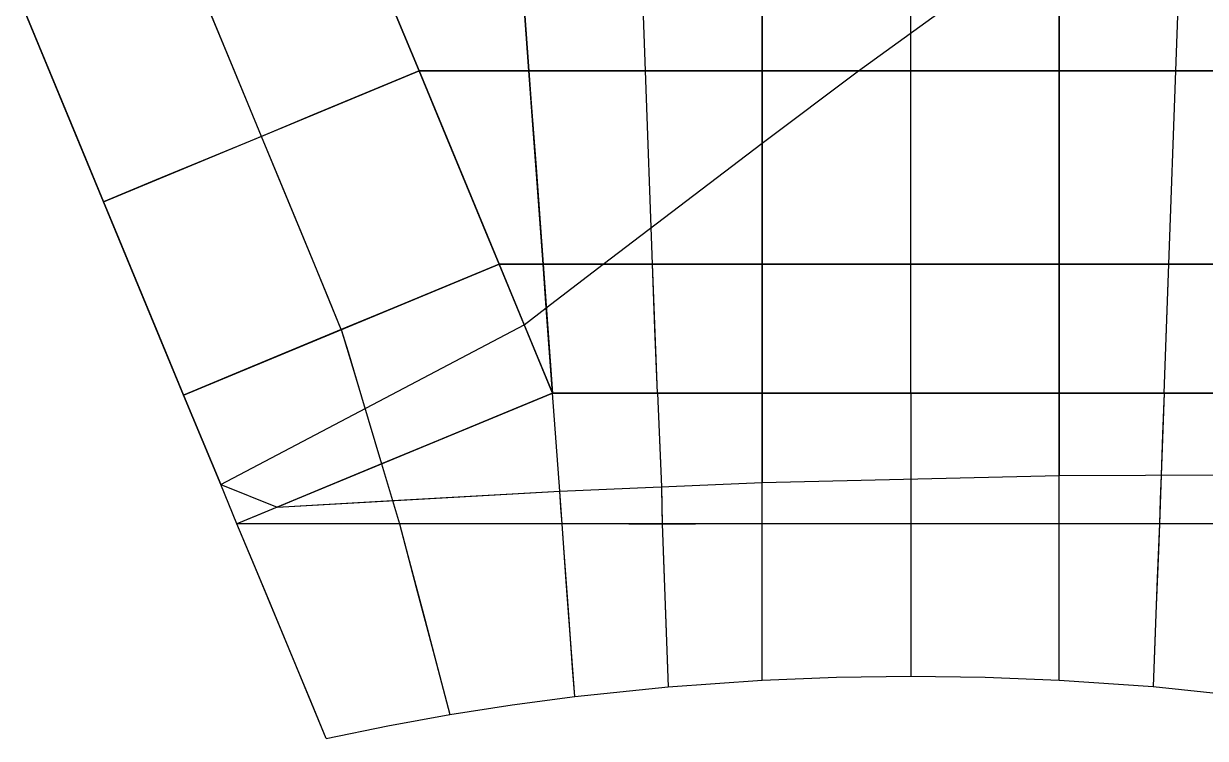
# Model space of a CAD drawing. Header units: millimetres. Extents: x -90 to 90, y -106 to 105.
# Drawn here: x -38.2 to 12.7, y -105.7 to -74.9 of the extents above; entities that cross this region are included whole.
import ezdxf

# ---------------------------------------------------------------- set-up
doc = ezdxf.new("R2010")
doc.units = ezdxf.units.MM
doc.header["$MEASUREMENT"] = 0
for name, color, linetype, true_color in [('1-CHJ_FG-O180x6', 116, 'Continuous', 0x008040), ('1-CHJ_XG1-O245x8', 241, 'Continuous', 0xff969c), ('1-CL-O351x10', 171, 'Continuous', 0x8080ff), ('1-XWM_L1-O402x10', 145, 'Continuous', 0x3e88b5), ('1-XWM_LG-O402x12', 111, 'Continuous', 0x7fffbf), ('1-XWM_ZC1-O299x8', 212, 'Continuous', 0xb61acc), ('1-XWM_ZC2-O402x12', 201, 'Continuous', 0xd6a2ec), ('1-XXZ-B1500x1500x50x50', 30, 'Continuous', 0xf76d33), ('1-YGZ-O1500x50', 4, 'Continuous', 0x00ffff), ('1-ZHJ_FG1-O219x8', 125, 'Continuous', 0x3fbf7f), ('1-ZHJ_XG1-O351x10', 15, 'Continuous', 0xbf3f3f)]:
    doc.layers.add(name, color=color, linetype=linetype, true_color=true_color)

msp = doc.modelspace()

# ---------------------------------------------------------------- linework, layer by layer
at = {"layer": '1-CHJ_FG-O180x6'}
for p, q in [((-38.186, -74.266, 20), (-37.612, -75.652, 23)), ((-29.674, -75.611, 23), (-30.248, -74.225, 20)), ((-16.637, -74.184, 20), (-16.536, -75.57, 23)), ((-6.396, -74.184, 20), (-6.396, -75.57, 23)), ((6.396, -74.184, 20), (6.396, -75.57, 23)), ((-37.612, -75.652, 23), (-37.038, -77.038, 20)), ((-29.1, -76.997, 20), (-29.674, -75.611, 23)), ((-16.536, -75.57, 23), (-16.434, -76.956, 20)), ((-6.396, -75.57, 23), (-6.396, -76.956, 20)), ((6.396, -75.57, 23), (6.396, -76.956, 20)), ((-37.038, -77.038, 20), (-36.464, -78.424, 23)), ((-28.526, -78.383, 23), (-29.1, -76.997, 20)), ((-21.161, -76.956, 20), (-23.425, -77.893, 23)), ((-16.434, -76.956, 20), (-16.333, -78.342, 23)), ((-6.396, -76.956, 20), (-6.396, -78.342, 23)), ((6.396, -76.956, 20), (6.396, -78.342, 23)), ((-23.425, -77.893, 23), (-25.688, -78.831, 20)), ((-36.464, -78.424, 23), (-35.89, -79.81, 20)), ((-27.952, -79.769, 20), (-28.526, -78.383, 23)), ((-25.688, -78.831, 20), (-27.952, -79.769, 23)), ((-16.333, -78.342, 23), (-16.232, -79.728, 20)), ((-6.396, -78.342, 23), (-6.396, -79.728, 20)), ((6.396, -78.342, 23), (6.396, -79.728, 20)), ((-35.89, -79.81, 20), (-35.316, -81.196, 23)), ((-27.952, -79.769, 23), (-30.215, -80.706, 20)), ((-27.378, -81.155, 23), (-27.952, -79.769, 20)), ((-27.952, -79.769, 23), (-27.952, -79.769, 20)), ((-16.232, -79.728, 20), (-16.13, -81.113, 23)), ((-6.396, -79.728, 20), (-6.396, -81.113, 23)), ((6.396, -79.728, 20), (6.396, -81.113, 23)), ((-30.215, -80.706, 20), (-32.479, -81.644, 23)), ((-35.316, -81.196, 23), (-34.742, -82.581, 20)), ((-26.805, -82.541, 20), (-27.378, -81.155, 23)), ((-16.13, -81.113, 23), (-16.029, -82.499, 20)), ((-6.396, -81.113, 23), (-6.396, -82.499, 20)), ((6.396, -81.113, 23), (6.396, -82.499, 20)), ((-32.479, -81.644, 23), (-34.742, -82.581, 20)), ((-34.742, -82.581, 20), (-34.169, -83.968, 23)), ((-26.231, -83.927, 23), (-26.805, -82.541, 20)), ((-16.029, -82.499, 20), (-15.928, -83.885, 23)), ((-6.396, -82.499, 20), (-6.396, -83.885, 23)), ((6.396, -82.499, 20), (6.396, -83.885, 23)), ((-25.658, -85.313, 20), (-26.231, -83.927, 23)), ((-15.928, -83.885, 23), (-15.826, -85.271, 20)), ((-6.396, -83.885, 23), (-6.396, -85.271, 20)), ((6.396, -83.885, 23), (6.396, -85.271, 20)), ((-34.169, -83.968, 23), (-33.596, -85.354, 20)), ((-33.596, -85.354, 20), (-33.023, -86.74, 23)), ((-25.084, -86.699, 23), (-25.658, -85.313, 20)), ((-17.717, -85.271, 20), (-19.981, -86.209, 23)), ((-15.826, -85.271, 20), (-15.623, -88.042, 23)), ((-11.01, -88.042, 23), (-11.111, -85.271, 20)), ((-11.111, -85.271, 23), (-11.111, -85.271, 20)), ((-6.396, -85.271, 20), (-6.396, -88.042, 23)), ((0, -88.042, 23), (0, -85.271, 20)), ((0, -85.271, 23), (0, -85.271, 20)), ((6.396, -85.271, 20), (6.396, -88.042, 23)), ((11.01, -88.042, 23), (11.111, -85.271, 20)), ((11.111, -85.271, 23), (11.111, -85.271, 20)), ((-19.981, -86.209, 23), (-22.246, -87.147, 20)), ((-33.023, -86.74, 23), (-32.45, -88.126, 20)), ((-24.511, -88.085, 20), (-25.084, -86.699, 23)), ((-22.246, -87.147, 20), (-24.511, -88.085, 23)), ((-32.45, -88.126, 20), (-31.877, -89.513, 23)), ((-24.511, -88.085, 23), (-26.775, -89.023, 20)), ((-24.511, -88.085, 20), (-24.222, -89.048, 23)), ((-24.511, -88.085, 23), (-24.511, -88.085, 20)), ((-15.623, -88.042, 23), (-15.421, -90.814, 20)), ((-10.908, -90.814, 20), (-11.01, -88.042, 23)), ((-6.396, -88.042, 23), (-6.396, -90.814, 20)), ((0, -90.814, 20), (0, -88.042, 23)), ((6.396, -88.042, 23), (6.396, -90.814, 20)), ((10.908, -90.814, 20), (11.01, -88.042, 23)), ((-31.877, -89.513, 23), (-31.304, -90.899, 20)), ((-26.775, -89.023, 20), (-29.04, -89.961, 23)), ((-24.222, -89.048, 23), (-23.934, -90.011, 20)), ((-29.04, -89.961, 23), (-31.304, -90.899, 20)), ((-23.934, -90.011, 20), (-23.645, -90.974, 23)), ((-31.304, -90.899, 20), (-30.504, -92.826, 23)), ((-23.645, -90.974, 23), (-23.357, -91.937, 20)), ((-15.421, -90.814, 20), (-17.397, -91.633, 23)), ((-10.908, -90.814, 20), (-10.82, -92.83, 23)), ((-10.908, -90.814, 23), (-10.908, -90.814, 20)), ((-6.396, -90.814, 20), (-6.396, -92.736, 23)), ((0, -90.814, 20), (0, -92.664, 23)), ((0, -90.814, 23), (0, -90.814, 20)), ((6.396, -90.814, 20), (6.396, -92.591, 23)), ((10.908, -90.814, 20), (10.844, -92.583, 23)), ((10.908, -90.814, 23), (10.908, -90.814, 20)), ((-23.357, -91.937, 20), (-23.068, -92.899, 23)), ((-17.397, -91.633, 23), (-19.373, -92.451, 20)), ((-19.373, -92.451, 20), (-21.349, -93.27, 23)), ((-30.504, -92.826, 23), (-29.703, -94.752, 20)), ((-23.068, -92.899, 23), (-22.78, -93.862, 20)), ((-10.82, -92.83, 23), (-10.733, -94.847, 20)), ((-6.396, -92.736, 23), (-6.396, -94.658, 20)), ((0, -92.664, 23), (0, -94.513, 20)), ((6.396, -92.591, 23), (6.396, -94.368, 20)), ((10.844, -92.583, 23), (10.78, -94.351, 20)), ((-21.349, -93.27, 23), (-22.78, -93.862, 20)), ((-22.78, -93.862, 20), (-25.301, -94.907, 23)), ((-22.78, -93.862, 20), (-22.306, -95.444, 23)), ((-22.78, -93.862, 23), (-22.78, -93.862, 20)), ((0, -94.513, 20), (0, -95.476, 22.662)), ((0, -94.513, 23), (0, -94.513, 20)), ((6.396, -94.368, 23), (6.396, -94.368, 20)), ((6.396, -95.404, 22.652), (6.396, -94.368, 20)), ((10.78, -94.351, 20), (10.741, -95.395, 22.651)), ((10.78, -94.351, 23), (10.78, -94.351, 20)), ((-29.703, -94.752, 23), (-29.703, -94.752, 20)), ((-29.352, -95.596, 22.852), (-29.703, -94.752, 20)), ((-25.301, -94.907, 23), (-27.278, -95.725, 20)), ((-10.733, -94.847, 20), (-10.715, -95.797, 22.66)), ((-10.733, -94.847, 23), (-10.733, -94.847, 20)), ((-6.396, -94.658, 23), (-6.396, -94.658, 20)), ((-6.396, -95.549, 22.69), (-6.396, -94.658, 20)), ((-29.002, -96.439, 19.706), (-29.352, -95.596, 22.852)), ((-22.306, -95.444, 23), (-22.306, -95.444, 20)), ((-22.306, -95.444, 23), (-22.008, -96.439, 19.65)), ((-6.396, -96.439, 19.377), (-6.396, -95.549, 22.69)), ((0, -95.476, 22.662), (0, -96.439, 19.324)), ((6.396, -96.439, 19.301), (6.396, -95.404, 22.652)), ((10.741, -95.395, 22.651), (10.703, -96.439, 19.303)), ((-28.14, -96.082, 22.853), (-29.002, -96.439, 19.706)), ((-27.278, -95.725, 20), (-28.14, -96.082, 22.853)), ((-27.278, -95.725, 23), (-27.278, -95.725, 20)), ((-10.715, -95.797, 22.66), (-10.703, -96.439, 19.431)), ((-22.008, -96.439, 19.65), (-21.646, -97.809, 22.136)), ((-22.008, -96.439, 22.647), (-22.008, -96.439, 19.65)), ((-10.703, -96.439, 19.431), (-10.658, -97.609, 22.006)), ((-10.703, -96.439, 22.431), (-10.703, -96.439, 19.431)), ((-6.396, -96.439, 22.377), (-6.396, -96.439, 19.377)), ((-6.396, -97.564, 21.981), (-6.396, -96.439, 19.377)), ((0, -96.439, 19.324), (0, -97.533, 21.937)), ((0, -96.439, 22.324), (0, -96.439, 19.324)), ((6.396, -96.439, 22.301), (6.396, -96.439, 19.301)), ((6.396, -97.563, 21.918), (6.396, -96.439, 19.301)), ((10.703, -96.439, 19.303), (10.658, -97.607, 21.899)), ((10.703, -96.439, 22.301), (10.703, -96.439, 19.303)), ((-10.658, -97.609, 22.006), (-10.614, -98.778, 19.248)), ((-6.396, -98.683, 19.238), (-6.396, -97.564, 21.981)), ((0, -97.533, 21.937), (0, -98.626, 19.217)), ((6.396, -98.681, 19.187), (6.396, -97.563, 21.918)), ((10.658, -97.607, 21.899), (10.614, -98.775, 19.163)), ((-21.646, -97.809, 22.136), (-21.284, -99.178, 19.292)), ((-6.396, -99.809, 21.179), (-6.396, -98.683, 19.238)), ((0, -98.626, 19.217), (0, -99.719, 21.164)), ((6.396, -99.806, 21.141), (6.396, -98.681, 19.187)), ((-21.284, -99.178, 19.292), (-20.922, -100.547, 21.114)), ((-10.614, -98.778, 19.248), (-10.57, -99.947, 21.157)), ((10.614, -98.775, 19.163), (10.57, -99.943, 21.094)), ((-10.57, -99.947, 21.157), (-10.526, -101.116, 19.066)), ((-6.396, -100.927, 19.099), (-6.396, -99.809, 21.179)), ((0, -99.719, 21.164), (0, -100.813, 19.11)), ((6.396, -100.923, 19.072), (6.396, -99.806, 21.141)), ((10.57, -99.943, 21.094), (10.526, -101.111, 19.025)), ((-20.922, -100.547, 21.114), (-20.56, -101.916, 18.936)), ((-10.526, -101.116, 19.066), (-10.481, -102.286, 20.308)), ((-6.396, -102.051, 20.368), (-6.396, -100.927, 19.099)), ((0, -100.813, 19.11), (0, -101.906, 20.39)), ((6.396, -102.046, 20.354), (6.396, -100.923, 19.072)), ((10.526, -101.111, 19.025), (10.482, -102.278, 20.289)), ((-20.56, -101.916, 18.936), (-20.198, -103.285, 20.091)), ((-6.396, -103.171, 18.959), (-6.396, -102.051, 20.368)), ((0, -101.906, 20.39), (0, -102.999, 19.003)), ((6.396, -103.165, 18.957), (6.396, -102.046, 20.354)), ((-10.481, -102.286, 20.308), (-10.437, -103.455, 18.884)), ((10.482, -102.278, 20.289), (10.437, -103.446, 18.887)), ((-6.396, -103.171, 19.959), (-6.396, -103.171, 18.959)), ((-3.199, -103.043, 19.993), (-3.199, -103.043, 18.993)), ((0, -102.999, 20.003), (0, -102.999, 19.003)), ((3.199, -103.039, 19.99), (3.199, -103.039, 18.99)), ((6.396, -103.165, 19.957), (6.396, -103.165, 18.957)), ((-20.198, -103.285, 20.091), (-19.836, -104.654, 18.58)), ((-10.437, -103.455, 19.884), (-10.437, -103.455, 18.884)), ((10.437, -103.446, 19.887), (10.437, -103.446, 18.887)), ((-17.156, -104.235, 19.687), (-17.156, -104.235, 18.687)), ((-19.836, -104.654, 19.58), (-19.836, -104.654, 18.58)), ((-22.506, -105.134, 19.457), (-22.506, -105.134, 18.457))]:
    msp.add_line(p, q, dxfattribs=at)
at = {"layer": '1-CHJ_XG1-O245x8'}
for p, q in [((-29.674, -75.611, 23), (-30.822, -72.84, 23)), ((-16.738, -72.798, 23), (-16.536, -75.57, 23)), ((-6.396, -72.798, 23), (-6.396, -75.57, 23)), ((6.396, -72.798, 23), (6.396, -75.57, 23)), ((-38.186, -74.266, 20), (-37.038, -77.038, 20)), ((-38.186, -74.266, 23), (-37.612, -75.652, 23)), ((-29.1, -76.997, 20), (-30.248, -74.225, 20)), ((-16.637, -74.184, 20), (-16.434, -76.956, 20)), ((-6.396, -74.184, 20), (-6.396, -76.956, 20)), ((6.396, -74.184, 20), (6.396, -76.956, 20)), ((-37.612, -75.652, 23), (-36.464, -78.424, 23)), ((-28.526, -78.383, 23), (-29.674, -75.611, 23)), ((-16.536, -75.57, 23), (-16.434, -76.956, 23)), ((-6.396, -75.57, 23), (-6.396, -76.956, 23)), ((6.396, -75.57, 23), (6.396, -76.956, 23)), ((-37.038, -77.038, 20), (-35.89, -79.81, 20)), ((-27.952, -79.769, 20), (-29.1, -76.997, 20)), ((-21.161, -76.956, 20), (-25.688, -78.831, 20)), ((-21.161, -76.956, 23), (-23.425, -77.893, 23)), ((-16.434, -76.956, 20), (-16.232, -79.728, 20)), ((-16.434, -76.956, 23), (-16.333, -78.342, 23)), ((-6.396, -76.956, 20), (-6.396, -79.728, 20)), ((-6.396, -76.956, 23), (-6.396, -78.342, 23)), ((6.396, -76.956, 20), (6.396, -79.728, 20)), ((6.396, -76.956, 23), (6.396, -78.342, 23)), ((-23.425, -77.893, 23), (-27.952, -79.769, 23)), ((-36.464, -78.424, 23), (-35.316, -81.196, 23)), ((-27.952, -79.769, 23), (-28.526, -78.383, 23)), ((-25.688, -78.831, 20), (-27.952, -79.769, 20)), ((-16.333, -78.342, 23), (-16.13, -81.113, 23)), ((-6.396, -78.342, 23), (-6.396, -81.113, 23)), ((6.396, -78.342, 23), (6.396, -81.113, 23)), ((-35.89, -79.81, 20), (-34.742, -82.581, 20)), ((-27.952, -79.769, 23), (-32.479, -81.644, 23)), ((-27.952, -79.769, 20), (-30.215, -80.706, 20)), ((-26.805, -82.541, 20), (-27.952, -79.769, 20)), ((-27.378, -81.155, 23), (-27.952, -79.769, 23)), ((-16.232, -79.728, 20), (-16.029, -82.499, 20)), ((-6.396, -79.728, 20), (-6.396, -82.499, 20)), ((6.396, -79.728, 20), (6.396, -82.499, 20)), ((-30.215, -80.706, 20), (-34.742, -82.581, 20)), ((-35.316, -81.196, 23), (-34.742, -82.581, 23)), ((-26.231, -83.927, 23), (-27.378, -81.155, 23)), ((-16.13, -81.113, 23), (-15.928, -83.885, 23)), ((-6.396, -81.113, 23), (-6.396, -83.885, 23)), ((6.396, -81.113, 23), (6.396, -83.885, 23)), ((-32.479, -81.644, 23), (-34.742, -82.581, 23)), ((-34.742, -82.581, 20), (-33.596, -85.354, 20)), ((-34.742, -82.581, 23), (-34.169, -83.968, 23)), ((-25.658, -85.313, 20), (-26.805, -82.541, 20)), ((-16.029, -82.499, 20), (-15.826, -85.271, 20)), ((-6.396, -82.499, 20), (-6.396, -85.271, 20)), ((6.396, -82.499, 20), (6.396, -85.271, 20)), ((-25.084, -86.699, 23), (-26.231, -83.927, 23)), ((-15.928, -83.885, 23), (-15.826, -85.271, 23)), ((-6.396, -83.885, 23), (-6.396, -85.271, 23)), ((6.396, -83.885, 23), (6.396, -85.271, 23)), ((-34.169, -83.968, 23), (-33.023, -86.74, 23)), ((-33.596, -85.354, 20), (-32.45, -88.126, 20)), ((-24.511, -88.085, 20), (-25.658, -85.313, 20)), ((-17.717, -85.271, 20), (-22.246, -87.147, 20)), ((-17.717, -85.271, 23), (-19.981, -86.209, 23)), ((-15.826, -85.271, 20), (-15.421, -90.814, 20)), ((-15.826, -85.271, 23), (-15.623, -88.042, 23)), ((-10.908, -90.814, 20), (-11.111, -85.271, 20)), ((-11.01, -88.042, 23), (-11.111, -85.271, 23)), ((-6.396, -85.271, 20), (-6.396, -90.814, 20)), ((-6.396, -85.271, 23), (-6.396, -88.042, 23)), ((0, -90.814, 20), (0, -85.271, 20)), ((0, -88.042, 23), (0, -85.271, 23)), ((6.396, -85.271, 20), (6.396, -90.814, 20)), ((6.396, -85.271, 23), (6.396, -88.042, 23)), ((10.908, -90.814, 20), (11.111, -85.271, 20)), ((11.01, -88.042, 23), (11.111, -85.271, 23)), ((-19.981, -86.209, 23), (-24.511, -88.085, 23)), ((-33.023, -86.74, 23), (-31.877, -89.513, 23)), ((-24.511, -88.085, 23), (-25.084, -86.699, 23)), ((-22.246, -87.147, 20), (-24.511, -88.085, 20)), ((-32.45, -88.126, 20), (-31.304, -90.899, 20)), ((-24.511, -88.085, 23), (-29.04, -89.961, 23)), ((-24.511, -88.085, 20), (-26.775, -89.023, 20)), ((-24.511, -88.085, 20), (-23.934, -90.011, 20)), ((-24.511, -88.085, 23), (-24.222, -89.048, 23)), ((-15.623, -88.042, 23), (-15.421, -90.814, 23)), ((-10.908, -90.814, 23), (-11.01, -88.042, 23)), ((-6.396, -88.042, 23), (-6.396, -90.814, 23)), ((0, -90.814, 23), (0, -88.042, 23)), ((6.396, -88.042, 23), (6.396, -90.814, 23)), ((10.908, -90.814, 23), (11.01, -88.042, 23)), ((-31.877, -89.513, 23), (-31.304, -90.899, 23)), ((-26.775, -89.023, 20), (-31.304, -90.899, 20)), ((-24.222, -89.048, 23), (-23.645, -90.974, 23)), ((-29.04, -89.961, 23), (-31.304, -90.899, 23)), ((-23.934, -90.011, 20), (-23.357, -91.937, 20)), ((-31.304, -90.899, 20), (-29.703, -94.752, 20)), ((-31.304, -90.899, 23), (-30.504, -92.826, 23)), ((-23.645, -90.974, 23), (-23.068, -92.899, 23)), ((-15.421, -90.814, 20), (-19.373, -92.451, 20)), ((-15.421, -90.814, 23), (-17.397, -91.633, 23)), ((-10.908, -90.814, 20), (-10.733, -94.847, 20)), ((-10.908, -90.814, 23), (-10.82, -92.83, 23)), ((-6.396, -90.814, 20), (-6.396, -94.658, 20)), ((-6.396, -90.814, 23), (-6.396, -92.736, 23)), ((0, -90.814, 20), (0, -94.513, 20)), ((0, -90.814, 23), (0, -92.664, 23)), ((6.396, -90.814, 20), (6.396, -94.368, 20)), ((6.396, -90.814, 23), (6.396, -92.591, 23)), ((10.908, -90.814, 20), (10.78, -94.351, 20)), ((10.908, -90.814, 23), (10.844, -92.583, 23)), ((-23.357, -91.937, 20), (-22.78, -93.862, 20)), ((-17.397, -91.633, 23), (-21.349, -93.27, 23)), ((-19.373, -92.451, 20), (-22.78, -93.862, 20)), ((-30.504, -92.826, 23), (-29.703, -94.752, 23)), ((-23.068, -92.899, 23), (-22.78, -93.862, 23)), ((-10.82, -92.83, 23), (-10.733, -94.847, 23)), ((-6.396, -92.736, 23), (-6.396, -94.658, 23)), ((0, -92.664, 23), (0, -94.513, 23)), ((6.396, -92.591, 23), (6.396, -94.368, 23)), ((10.844, -92.583, 23), (10.78, -94.351, 23)), ((-21.349, -93.27, 23), (-22.78, -93.862, 23)), ((-22.78, -93.862, 20), (-27.278, -95.725, 20)), ((-22.78, -93.862, 23), (-25.301, -94.907, 23)), ((-22.78, -93.862, 23), (-22.306, -95.444, 23)), ((-22.78, -93.862, 20), (-22.306, -95.444, 20)), ((0, -94.513, 20), (0, -96.439, 19.324)), ((0, -94.513, 23), (0, -95.476, 22.662)), ((6.396, -96.439, 19.301), (6.396, -94.368, 20)), ((6.396, -95.404, 22.652), (6.396, -94.368, 23)), ((10.78, -94.351, 20), (10.703, -96.439, 19.303)), ((10.78, -94.351, 23), (10.741, -95.395, 22.651)), ((-29.002, -96.439, 19.706), (-29.703, -94.752, 20)), ((-29.352, -95.596, 22.852), (-29.703, -94.752, 23)), ((-25.301, -94.907, 23), (-27.278, -95.725, 23)), ((-10.733, -94.847, 20), (-10.703, -96.439, 19.431)), ((-10.733, -94.847, 23), (-10.715, -95.797, 22.66)), ((-6.396, -96.439, 19.377), (-6.396, -94.658, 20)), ((-6.396, -95.549, 22.69), (-6.396, -94.658, 23)), ((-22.306, -95.444, 23), (-22.008, -96.439, 22.647)), ((-22.306, -95.444, 20), (-22.008, -96.439, 19.65)), ((-6.396, -96.439, 22.377), (-6.396, -95.549, 22.69)), ((0, -95.476, 22.662), (0, -96.439, 22.324)), ((6.396, -96.439, 22.301), (6.396, -95.404, 22.652)), ((10.741, -95.395, 22.651), (10.703, -96.439, 22.301)), ((-27.278, -95.725, 20), (-29.002, -96.439, 19.706)), ((-27.278, -95.725, 23), (-28.14, -96.082, 22.853)), ((-10.715, -95.797, 22.66), (-10.703, -96.439, 22.431)), ((-22.008, -96.439, 19.65), (-21.284, -99.178, 19.292)), ((-22.008, -96.439, 22.647), (-21.646, -97.809, 22.136)), ((-10.703, -96.439, 19.431), (-10.614, -98.778, 19.248)), ((-10.703, -96.439, 22.431), (-10.658, -97.609, 22.006)), ((-6.396, -98.683, 19.238), (-6.396, -96.439, 19.377)), ((-6.396, -97.564, 21.981), (-6.396, -96.439, 22.377)), ((0, -96.439, 19.324), (0, -98.626, 19.217)), ((0, -96.439, 22.324), (0, -97.533, 21.937)), ((6.396, -98.681, 19.187), (6.396, -96.439, 19.301)), ((6.396, -97.563, 21.918), (6.396, -96.439, 22.301)), ((10.703, -96.439, 19.303), (10.614, -98.775, 19.163)), ((10.703, -96.439, 22.301), (10.658, -97.607, 21.899)), ((-10.658, -97.609, 22.006), (-10.57, -99.947, 21.157)), ((-6.396, -99.809, 21.179), (-6.396, -97.564, 21.981)), ((0, -97.533, 21.937), (0, -99.719, 21.164)), ((6.396, -99.806, 21.141), (6.396, -97.563, 21.918)), ((10.658, -97.607, 21.899), (10.57, -99.943, 21.094)), ((-21.646, -97.809, 22.136), (-20.922, -100.547, 21.114)), ((-6.396, -100.927, 19.099), (-6.396, -98.683, 19.238)), ((0, -98.626, 19.217), (0, -100.813, 19.11)), ((6.396, -100.923, 19.072), (6.396, -98.681, 19.187)), ((-21.284, -99.178, 19.292), (-20.56, -101.916, 18.936)), ((-10.614, -98.778, 19.248), (-10.526, -101.116, 19.066)), ((10.614, -98.775, 19.163), (10.526, -101.111, 19.025)), ((-10.57, -99.947, 21.157), (-10.481, -102.286, 20.308)), ((-6.396, -102.051, 20.368), (-6.396, -99.809, 21.179)), ((0, -99.719, 21.164), (0, -101.906, 20.39)), ((6.396, -102.046, 20.354), (6.396, -99.806, 21.141)), ((10.57, -99.943, 21.094), (10.482, -102.278, 20.289)), ((-20.922, -100.547, 21.114), (-20.198, -103.285, 20.091)), ((-10.526, -101.116, 19.066), (-10.437, -103.455, 18.884)), ((-6.396, -103.171, 18.959), (-6.396, -100.927, 19.099)), ((0, -100.813, 19.11), (0, -102.999, 19.003)), ((6.396, -103.165, 18.957), (6.396, -100.923, 19.072)), ((10.526, -101.111, 19.025), (10.437, -103.446, 18.887)), ((-20.56, -101.916, 18.936), (-19.836, -104.654, 18.58)), ((-6.396, -103.171, 19.959), (-6.396, -102.051, 20.368)), ((0, -101.906, 20.39), (0, -102.999, 20.003)), ((6.396, -103.165, 19.957), (6.396, -102.046, 20.354)), ((-10.481, -102.286, 20.308), (-10.437, -103.455, 19.884)), ((10.482, -102.278, 20.289), (10.437, -103.446, 19.887)), ((-10.437, -103.455, 19.884), (-6.396, -103.171, 19.959)), ((-10.437, -103.455, 18.884), (-6.396, -103.171, 18.959)), ((-6.396, -103.171, 19.959), (-3.199, -103.043, 19.993)), ((-6.396, -103.171, 18.959), (-3.199, -103.043, 18.993)), ((-3.199, -103.043, 19.993), (0, -102.999, 20.003)), ((-3.199, -103.043, 18.993), (0, -102.999, 19.003)), ((0, -102.999, 20.003), (3.199, -103.039, 19.99)), ((0, -102.999, 19.003), (3.199, -103.039, 18.99)), ((3.199, -103.039, 19.99), (6.396, -103.165, 19.957)), ((3.199, -103.039, 18.99), (6.396, -103.165, 18.957)), ((6.396, -103.165, 19.957), (10.437, -103.446, 19.887)), ((6.396, -103.165, 18.957), (10.437, -103.446, 18.887)), ((-20.198, -103.285, 20.091), (-19.836, -104.654, 19.58)), ((-14.466, -103.876, 19.777), (-10.437, -103.455, 19.884)), ((-14.466, -103.876, 18.777), (-10.437, -103.455, 18.884)), ((10.437, -103.446, 19.887), (14.466, -103.864, 19.781)), ((10.437, -103.446, 18.887), (14.466, -103.864, 18.781)), ((-19.836, -104.654, 19.58), (-17.156, -104.235, 19.687)), ((-19.836, -104.654, 18.58), (-17.156, -104.235, 18.687)), ((-17.156, -104.235, 19.687), (-14.466, -103.876, 19.777)), ((-17.156, -104.235, 18.687), (-14.466, -103.876, 18.777)), ((-22.506, -105.134, 19.457), (-19.836, -104.654, 19.58)), ((-22.506, -105.134, 18.457), (-19.836, -104.654, 18.58)), ((-25.164, -105.675, 19.32), (-22.506, -105.134, 19.457)), ((-25.164, -105.675, 18.32), (-22.506, -105.134, 18.457))]:
    msp.add_line(p, q, dxfattribs=at)
at = {"layer": '1-CL-O351x10'}
for p, q in [((-11.415, -76.956, 23), (-11.719, -68.641, 23)), ((0, -76.956, 23), (0, -68.641, 23)), ((11.415, -76.956, 23), (11.719, -68.641, 23)), ((-11.111, -85.271, 23), (-11.415, -76.956, 23)), ((0, -85.271, 23), (0, -76.956, 23)), ((11.111, -85.271, 23), (11.415, -76.956, 23)), ((-6.396, -94.658, 23), (6.396, -94.368, 23)), ((6.396, -94.368, 23), (15.163, -94.335, 23)), ((-29.703, -94.752, 23), (-27.278, -95.725, 23)), ((-22.306, -95.444, 23), (-15.112, -95.038, 23)), ((-15.112, -95.038, 23), (-6.396, -94.658, 23)), ((-27.278, -95.725, 23), (-22.306, -95.444, 23))]:
    msp.add_line(p, q, dxfattribs=at)
at = {"layer": '1-XWM_L1-O402x10'}
for p, q in [((-24.605, -68.641, 30.118), (-21.161, -76.956, 28.203)), ((-16.434, -76.956, 28.487), (-17.042, -68.641, 30.544)), ((-6.396, -76.956, 28.958), (-6.396, -68.641, 30.918)), ((-2.25, -76.956, 29.106), (6.396, -70.653, 30.581)), ((6.396, -76.956, 28.869), (6.396, -70.653, 30.581)), ((-34.742, -82.581, 25.815), (-38.186, -74.266, 27.592)), ((-34.742, -82.581, 25.815), (-21.161, -76.956, 28.203)), ((-21.161, -76.956, 28.203), (-17.717, -85.271, 26.493)), ((-16.434, -76.956, 28.487), (-21.161, -76.956, 28.203)), ((-6.396, -76.956, 28.958), (-16.434, -76.956, 28.487)), ((-15.826, -85.271, 26.62), (-16.434, -76.956, 28.487)), ((-6.396, -80.058, 28.282), (-2.25, -76.956, 29.106)), ((-2.25, -76.956, 29.106), (-6.396, -76.956, 28.958)), ((-6.396, -80.058, 28.282), (-6.396, -76.956, 28.958)), ((6.396, -76.956, 28.869), (-2.25, -76.956, 29.106)), ((16.434, -76.956, 28.598), (6.396, -76.956, 28.869)), ((6.396, -85.271, 26.421), (6.396, -76.956, 28.869)), ((-13.244, -85.271, 26.787), (-6.396, -80.058, 28.282)), ((-6.396, -85.271, 26.645), (-6.396, -80.058, 28.282)), ((-31.304, -90.899, 24.196), (-34.742, -82.581, 25.815)), ((-31.304, -90.899, 24.196), (-17.717, -85.271, 26.493)), ((-17.717, -85.271, 26.493), (-16.637, -87.878, 26)), ((-15.826, -85.271, 26.62), (-17.717, -85.271, 26.493)), ((-13.244, -85.271, 26.787), (-15.826, -85.271, 26.62)), ((-15.689, -87.149, 26.222), (-15.826, -85.271, 26.62)), ((-15.689, -87.149, 26.222), (-13.244, -85.271, 26.787)), ((-6.396, -85.271, 26.645), (-13.244, -85.271, 26.787)), ((6.396, -85.271, 26.421), (-6.396, -85.271, 26.645)), ((-6.396, -90.814, 24.816), (-6.396, -85.271, 26.645)), ((15.826, -85.271, 26.293), (6.396, -85.271, 26.421)), ((6.396, -90.814, 24.671), (6.396, -85.271, 26.421)), ((-16.637, -87.878, 26), (-15.689, -87.149, 26.222)), ((-15.421, -90.814, 24.978), (-15.689, -87.149, 26.222)), ((-29.703, -94.752, 23.5), (-16.637, -87.878, 26)), ((-16.637, -87.878, 26), (-15.421, -90.814, 24.978)), ((-29.703, -94.752, 23.5), (-31.304, -90.899, 24.196)), ((-26.461, -95.387, 23.64), (-15.421, -90.814, 24.978)), ((-15.112, -95.038, 23.5), (-15.421, -90.814, 24.978)), ((-6.396, -90.814, 24.816), (-15.421, -90.814, 24.978)), ((-6.396, -94.658, 23.5), (-6.396, -90.814, 24.816)), ((6.396, -90.814, 24.671), (-6.396, -90.814, 24.816)), ((6.396, -94.368, 23.5), (6.396, -90.814, 24.671)), ((15.421, -90.814, 24.618), (6.396, -90.814, 24.671)), ((-6.396, -94.658, 23.5), (6.396, -94.368, 23.5)), ((6.396, -94.368, 23.5), (15.163, -94.335, 23.5)), ((-29.703, -94.752, 23.5), (-27.278, -95.725, 23.5)), ((-27.278, -95.725, 23.5), (-15.112, -95.038, 23.5)), ((-15.112, -95.038, 23.5), (-6.396, -94.658, 23.5)), ((-27.278, -95.725, 23.5), (-26.461, -95.387, 23.64))]:
    msp.add_line(p, q, dxfattribs=at)
at = {"layer": '1-XWM_LG-O402x12'}
for p, q in [((-21.161, -76.956, 28.203), (-21.161, -76.956, 23)), ((-16.434, -76.956, 23), (-16.434, -76.956, 20)), ((-16.434, -76.956, 28.487), (-16.434, -76.956, 23)), ((-6.396, -76.956, 23), (-6.396, -76.956, 20)), ((-6.396, -76.956, 28.958), (-6.396, -76.956, 23)), ((6.396, -76.956, 23), (6.396, -76.956, 20)), ((6.396, -76.956, 28.869), (6.396, -76.956, 23)), ((-34.742, -82.581, 25.815), (-34.742, -82.581, 23)), ((-17.717, -85.271, 26.493), (-17.717, -85.271, 23)), ((-15.826, -85.271, 23), (-15.826, -85.271, 20)), ((-15.826, -85.271, 26.62), (-15.826, -85.271, 23)), ((-6.396, -85.271, 23), (-6.396, -85.271, 20)), ((-6.396, -85.271, 26.645), (-6.396, -85.271, 23)), ((6.396, -85.271, 23), (6.396, -85.271, 20)), ((6.396, -85.271, 26.421), (6.396, -85.271, 23)), ((-31.304, -90.899, 24.196), (-31.304, -90.899, 23)), ((-15.421, -90.814, 24.978), (-15.421, -90.814, 23)), ((-6.396, -90.814, 23), (-6.396, -90.814, 20)), ((-6.396, -90.814, 24.816), (-6.396, -90.814, 23)), ((6.396, -90.814, 23), (6.396, -90.814, 20)), ((6.396, -90.814, 24.671), (6.396, -90.814, 23))]:
    msp.add_line(p, q, dxfattribs=at)
at = {"layer": '1-XWM_ZC1-O299x8'}
for p, q in [((-21.161, -76.956, 23), (-24.605, -68.641, 30.118)), ((-24.605, -68.641, 23), (-21.161, -76.956, 28.203))]:
    msp.add_line(p, q, dxfattribs=at)
at = {"layer": '1-XWM_ZC2-O402x12'}
for p, q in [((-21.161, -76.956, 28.203), (-16.434, -76.956, 23)), ((-16.434, -76.956, 28.487), (-21.161, -76.956, 23)), ((-16.434, -76.956, 23), (-6.396, -76.956, 28.958)), ((-6.396, -76.956, 23), (-16.434, -76.956, 28.487)), ((-6.396, -76.956, 28.958), (6.396, -76.956, 23)), ((6.396, -76.956, 28.869), (-6.396, -76.956, 23)), ((6.396, -76.956, 23), (16.434, -76.956, 28.598)), ((16.434, -76.956, 23), (6.396, -76.956, 28.869))]:
    msp.add_line(p, q, dxfattribs=at)
at = {"layer": '1-XXZ-B1500x1500x50x50'}
for p, q in [((-21.161, -76.956, 23), (-21.161, -76.956, 20)), ((-21.161, -76.956, 11.4), (-21.161, -76.956, 20)), ((-34.742, -82.581, 23), (-34.742, -82.581, 20)), ((-34.742, -82.581, 11.4), (-34.742, -82.581, 20)), ((-31.304, -90.899, 23), (-31.304, -90.899, 20)), ((-31.304, -90.899, 11.4), (-31.304, -90.899, 20)), ((-29.002, -96.439, 22.706), (-29.002, -96.439, 19.706)), ((-29.002, -96.439, 11.4), (-29.002, -96.439, 19.706))]:
    msp.add_line(p, q, dxfattribs=at)
at = {"layer": '1-YGZ-O1500x50'}
for p in [(-15.421, -90.814, 23), (-15.421, -90.814, 11.4)]:
    msp.add_line(p, (-15.421, -90.814, 20), dxfattribs=at)
at = {"layer": '1-ZHJ_FG1-O219x8'}
for p, q in [((-21.735, -75.57, 23), (-22.309, -74.184, 20)), ((-21.161, -76.956, 20), (-21.735, -75.57, 23)), ((-20.587, -78.342, 23), (-21.161, -76.956, 20)), ((-21.161, -76.956, 20), (-18.798, -76.956, 23)), ((-18.798, -76.956, 23), (-16.434, -76.956, 20)), ((-16.434, -76.956, 20), (-14.761, -76.956, 23)), ((-14.761, -76.956, 23), (-13.088, -76.956, 20)), ((-13.088, -76.956, 20), (-11.415, -76.956, 23)), ((-11.415, -76.956, 23), (-9.742, -76.956, 20)), ((-9.742, -76.956, 20), (-8.069, -76.956, 23)), ((-8.069, -76.956, 23), (-6.396, -76.956, 20)), ((-6.396, -76.956, 20), (-4.264, -76.956, 23)), ((-4.264, -76.956, 23), (-2.132, -76.956, 20)), ((-2.132, -76.956, 20), (0, -76.956, 23)), ((0, -76.956, 23), (2.132, -76.956, 20)), ((2.132, -76.956, 20), (4.264, -76.956, 23)), ((4.264, -76.956, 23), (6.396, -76.956, 20)), ((6.396, -76.956, 20), (8.069, -76.956, 23)), ((8.069, -76.956, 23), (9.742, -76.956, 20)), ((9.742, -76.956, 20), (11.415, -76.956, 23)), ((11.415, -76.956, 23), (13.088, -76.956, 20)), ((-20.013, -79.728, 20), (-20.587, -78.342, 23)), ((-19.439, -81.113, 23), (-20.013, -79.728, 20)), ((-18.865, -82.499, 20), (-19.439, -81.113, 23)), ((-18.291, -83.885, 23), (-18.865, -82.499, 20)), ((-17.717, -85.271, 20), (-18.291, -83.885, 23)), ((-17.717, -85.271, 23), (-17.717, -85.271, 20)), ((-16.569, -88.042, 23), (-17.717, -85.271, 20)), ((-17.717, -85.271, 20), (-16.772, -85.271, 23)), ((-16.772, -85.271, 23), (-15.826, -85.271, 20)), ((-15.826, -85.271, 20), (-14.254, -85.271, 23)), ((-14.254, -85.271, 23), (-12.683, -85.271, 20)), ((-12.683, -85.271, 20), (-11.111, -85.271, 23)), ((-11.111, -85.271, 23), (-9.539, -85.271, 20)), ((-9.539, -85.271, 20), (-7.968, -85.271, 23)), ((-7.968, -85.271, 23), (-6.396, -85.271, 20)), ((-6.396, -85.271, 20), (-4.264, -85.271, 23)), ((-4.264, -85.271, 23), (-2.132, -85.271, 20)), ((-2.132, -85.271, 20), (0, -85.271, 23)), ((0, -85.271, 23), (2.132, -85.271, 20)), ((2.132, -85.271, 20), (4.264, -85.271, 23)), ((4.264, -85.271, 23), (6.396, -85.271, 20)), ((6.396, -85.271, 20), (7.968, -85.271, 23)), ((7.968, -85.271, 23), (9.539, -85.271, 20)), ((9.539, -85.271, 20), (11.111, -85.271, 23)), ((11.111, -85.271, 23), (12.683, -85.271, 20)), ((-15.421, -90.814, 20), (-16.569, -88.042, 23)), ((-15.421, -90.814, 20), (-13.917, -90.814, 23)), ((-15.266, -92.926, 23), (-15.421, -90.814, 20)), ((-13.917, -90.814, 23), (-12.412, -90.814, 20)), ((-12.412, -90.814, 20), (-10.908, -90.814, 23)), ((-10.908, -90.814, 23), (-9.404, -90.814, 20)), ((-9.404, -90.814, 20), (-7.9, -90.814, 23)), ((-7.9, -90.814, 23), (-6.396, -90.814, 20)), ((-6.396, -90.814, 20), (-4.264, -90.814, 23)), ((-4.264, -90.814, 23), (-2.132, -90.814, 20)), ((-2.132, -90.814, 20), (0, -90.814, 23)), ((0, -90.814, 23), (2.132, -90.814, 20)), ((2.132, -90.814, 20), (4.264, -90.814, 23)), ((4.264, -90.814, 23), (6.396, -90.814, 20)), ((6.396, -90.814, 20), (7.9, -90.814, 23)), ((7.9, -90.814, 23), (9.404, -90.814, 20)), ((9.404, -90.814, 20), (10.908, -90.814, 23)), ((10.908, -90.814, 23), (12.412, -90.814, 20)), ((12.412, -90.814, 20), (13.917, -90.814, 23)), ((-15.112, -95.038, 20), (-15.266, -92.926, 23)), ((-15.112, -95.038, 23), (-15.112, -95.038, 20)), ((-15.061, -95.739, 22.75), (-15.112, -95.038, 20)), ((-15.009, -96.439, 19.5), (-15.061, -95.739, 22.75)), ((-26.673, -96.439, 22.771), (-29.002, -96.439, 19.706)), ((-28.351, -98.006, 22.255), (-29.002, -96.439, 19.706)), ((-24.341, -96.439, 19.706), (-26.673, -96.439, 22.771)), ((-22.008, -96.439, 22.647), (-24.341, -96.439, 19.706)), ((-19.675, -96.439, 19.593), (-22.008, -96.439, 22.647)), ((-17.342, -96.439, 22.544), (-19.675, -96.439, 19.593)), ((-15.009, -96.439, 19.5), (-17.342, -96.439, 22.544)), ((-15.009, -96.439, 22.5), (-15.009, -96.439, 19.5)), ((-13.574, -96.439, 22.475), (-15.009, -96.439, 19.5)), ((-14.919, -97.681, 22.053), (-15.009, -96.439, 19.5)), ((-12.138, -96.439, 19.452), (-13.574, -96.439, 22.475)), ((-10.703, -96.439, 22.431), (-12.138, -96.439, 19.452)), ((-9.267, -96.439, 19.411), (-10.703, -96.439, 22.431)), ((-7.831, -96.439, 22.394), (-9.267, -96.439, 19.411)), ((-6.396, -96.439, 19.377), (-7.831, -96.439, 22.394)), ((-4.264, -96.439, 22.356), (-6.396, -96.439, 19.377)), ((-2.132, -96.439, 19.338), (-4.264, -96.439, 22.356)), ((0, -96.439, 22.324), (-2.132, -96.439, 19.338)), ((2.132, -96.439, 19.313), (0, -96.439, 22.324)), ((4.264, -96.439, 22.306), (2.132, -96.439, 19.313)), ((6.396, -96.439, 19.301), (4.264, -96.439, 22.306)), ((7.831, -96.439, 22.3), (6.396, -96.439, 19.301)), ((9.267, -96.439, 19.3), (7.831, -96.439, 22.3)), ((10.703, -96.439, 22.301), (9.267, -96.439, 19.3)), ((12.138, -96.439, 19.304), (10.703, -96.439, 22.301)), ((13.574, -96.439, 22.308), (12.138, -96.439, 19.304)), ((-27.722, -99.518, 19.244), (-28.351, -98.006, 22.255)), ((-14.828, -98.918, 19.259), (-14.919, -97.681, 22.053)), ((-14.737, -100.162, 21.149), (-14.828, -98.918, 19.259)), ((-27.075, -101.076, 21.09), (-27.722, -99.518, 19.244)), ((-14.647, -101.397, 19.018), (-14.737, -100.162, 21.149)), ((-26.443, -102.596, 18.782), (-27.075, -101.076, 21.09)), ((-14.556, -102.639, 20.236), (-14.647, -101.397, 19.018)), ((-25.8, -104.143, 19.912), (-26.443, -102.596, 18.782)), ((-14.466, -103.876, 18.777), (-14.556, -102.639, 20.236)), ((-25.164, -105.675, 18.32), (-25.8, -104.143, 19.912)), ((-14.466, -103.876, 19.777), (-14.466, -103.876, 18.777)), ((-25.164, -105.675, 19.32), (-25.164, -105.675, 18.32))]:
    msp.add_line(p, q, dxfattribs=at)
at = {"layer": '1-ZHJ_XG1-O351x10'}
for p, q in [((-21.735, -75.57, 23), (-22.883, -72.798, 23)), ((-21.161, -76.956, 20), (-22.309, -74.184, 20)), ((-21.161, -76.956, 23), (-21.735, -75.57, 23)), ((-21.161, -76.956, 20), (-16.434, -76.956, 20)), ((-21.161, -76.956, 23), (-18.798, -76.956, 23)), ((-20.013, -79.728, 20), (-21.161, -76.956, 20)), ((-20.587, -78.342, 23), (-21.161, -76.956, 23)), ((-18.798, -76.956, 23), (-16.434, -76.956, 23)), ((-16.434, -76.956, 20), (-13.088, -76.956, 20)), ((-16.434, -76.956, 23), (-14.761, -76.956, 23)), ((-14.761, -76.956, 23), (-11.415, -76.956, 23)), ((-13.088, -76.956, 20), (-9.742, -76.956, 20)), ((-11.415, -76.956, 23), (-8.069, -76.956, 23)), ((-9.742, -76.956, 20), (-6.396, -76.956, 20)), ((-8.069, -76.956, 23), (-6.396, -76.956, 23)), ((-6.396, -76.956, 20), (-2.132, -76.956, 20)), ((-6.396, -76.956, 23), (-4.264, -76.956, 23)), ((-4.264, -76.956, 23), (0, -76.956, 23)), ((-2.132, -76.956, 20), (2.132, -76.956, 20)), ((0, -76.956, 23), (4.264, -76.956, 23)), ((2.132, -76.956, 20), (6.396, -76.956, 20)), ((4.264, -76.956, 23), (6.396, -76.956, 23)), ((6.396, -76.956, 20), (9.742, -76.956, 20)), ((6.396, -76.956, 23), (8.069, -76.956, 23)), ((8.069, -76.956, 23), (11.415, -76.956, 23)), ((9.742, -76.956, 20), (13.088, -76.956, 20)), ((11.415, -76.956, 23), (14.761, -76.956, 23)), ((-19.439, -81.113, 23), (-20.587, -78.342, 23)), ((-18.865, -82.499, 20), (-20.013, -79.728, 20)), ((-18.291, -83.885, 23), (-19.439, -81.113, 23)), ((-17.717, -85.271, 20), (-18.865, -82.499, 20)), ((-17.717, -85.271, 23), (-18.291, -83.885, 23)), ((-17.717, -85.271, 20), (-15.826, -85.271, 20)), ((-17.717, -85.271, 23), (-16.772, -85.271, 23)), ((-15.421, -90.814, 20), (-17.717, -85.271, 20)), ((-16.569, -88.042, 23), (-17.717, -85.271, 23)), ((-16.772, -85.271, 23), (-15.826, -85.271, 23)), ((-15.826, -85.271, 20), (-12.683, -85.271, 20)), ((-15.826, -85.271, 23), (-14.254, -85.271, 23)), ((-14.254, -85.271, 23), (-11.111, -85.271, 23)), ((-12.683, -85.271, 20), (-11.111, -85.271, 20)), ((-11.111, -85.271, 23), (-7.968, -85.271, 23)), ((-11.111, -85.271, 20), (-9.539, -85.271, 20)), ((-9.539, -85.271, 20), (-6.396, -85.271, 20)), ((-7.968, -85.271, 23), (-6.396, -85.271, 23)), ((-6.396, -85.271, 20), (-2.132, -85.271, 20)), ((-6.396, -85.271, 23), (-4.264, -85.271, 23)), ((-4.264, -85.271, 23), (0, -85.271, 23)), ((-2.132, -85.271, 20), (0, -85.271, 20)), ((0, -85.271, 23), (4.264, -85.271, 23)), ((0, -85.271, 20), (2.132, -85.271, 20)), ((2.132, -85.271, 20), (6.396, -85.271, 20)), ((4.264, -85.271, 23), (6.396, -85.271, 23)), ((6.396, -85.271, 20), (9.539, -85.271, 20)), ((6.396, -85.271, 23), (7.968, -85.271, 23)), ((7.968, -85.271, 23), (11.111, -85.271, 23)), ((9.539, -85.271, 20), (11.111, -85.271, 20)), ((11.111, -85.271, 23), (14.254, -85.271, 23)), ((11.111, -85.271, 20), (12.683, -85.271, 20)), ((-15.421, -90.814, 23), (-16.569, -88.042, 23)), ((-15.112, -95.038, 20), (-15.421, -90.814, 20)), ((-15.266, -92.926, 23), (-15.421, -90.814, 23)), ((-15.421, -90.814, 20), (-12.412, -90.814, 20)), ((-15.421, -90.814, 23), (-13.917, -90.814, 23)), ((-13.917, -90.814, 23), (-10.908, -90.814, 23)), ((-12.412, -90.814, 20), (-10.908, -90.814, 20)), ((-10.908, -90.814, 23), (-7.9, -90.814, 23)), ((-10.908, -90.814, 20), (-9.404, -90.814, 20)), ((-9.404, -90.814, 20), (-6.396, -90.814, 20)), ((-7.9, -90.814, 23), (-6.396, -90.814, 23)), ((-6.396, -90.814, 20), (-2.132, -90.814, 20)), ((-6.396, -90.814, 23), (-4.264, -90.814, 23)), ((-4.264, -90.814, 23), (0, -90.814, 23)), ((-2.132, -90.814, 20), (0, -90.814, 20)), ((0, -90.814, 23), (4.264, -90.814, 23)), ((0, -90.814, 20), (2.132, -90.814, 20)), ((2.132, -90.814, 20), (6.396, -90.814, 20)), ((4.264, -90.814, 23), (6.396, -90.814, 23)), ((6.396, -90.814, 20), (9.404, -90.814, 20)), ((6.396, -90.814, 23), (7.9, -90.814, 23)), ((7.9, -90.814, 23), (10.908, -90.814, 23)), ((9.404, -90.814, 20), (10.908, -90.814, 20)), ((10.908, -90.814, 23), (13.917, -90.814, 23)), ((10.908, -90.814, 20), (12.412, -90.814, 20)), ((12.412, -90.814, 20), (15.421, -90.814, 20)), ((-15.112, -95.038, 23), (-15.266, -92.926, 23)), ((-15.009, -96.439, 19.5), (-15.112, -95.038, 20)), ((-15.061, -95.739, 22.75), (-15.112, -95.038, 23)), ((-29.002, -96.439, 22.706), (-29.352, -95.596, 22.852)), ((-28.14, -96.082, 22.853), (-29.002, -96.439, 22.706)), ((-15.009, -96.439, 22.5), (-15.061, -95.739, 22.75)), ((-27.722, -99.518, 19.244), (-29.002, -96.439, 19.706)), ((-28.351, -98.006, 22.255), (-29.002, -96.439, 22.706)), ((-24.341, -96.439, 19.706), (-29.002, -96.439, 19.706)), ((-26.673, -96.439, 22.771), (-29.002, -96.439, 22.706)), ((-22.008, -96.439, 22.647), (-26.673, -96.439, 22.771)), ((-22.008, -96.439, 19.65), (-24.341, -96.439, 19.706)), ((-17.342, -96.439, 22.544), (-22.008, -96.439, 22.647)), ((-19.675, -96.439, 19.593), (-22.008, -96.439, 19.65)), ((-15.009, -96.439, 19.5), (-19.675, -96.439, 19.593)), ((-15.009, -96.439, 22.5), (-17.342, -96.439, 22.544)), ((-14.828, -98.918, 19.259), (-15.009, -96.439, 19.5)), ((-14.919, -97.681, 22.053), (-15.009, -96.439, 22.5)), ((-12.138, -96.439, 19.452), (-15.009, -96.439, 19.5)), ((-13.574, -96.439, 22.475), (-15.009, -96.439, 22.5)), ((-10.703, -96.439, 22.431), (-13.574, -96.439, 22.475)), ((-12.138, -96.439, 19.452), (-10.703, -96.439, 19.431)), ((-7.831, -96.439, 22.394), (-10.703, -96.439, 22.431)), ((-10.703, -96.439, 19.431), (-9.267, -96.439, 19.411)), ((-6.396, -96.439, 19.377), (-9.267, -96.439, 19.411)), ((-6.396, -96.439, 22.377), (-7.831, -96.439, 22.394)), ((-2.132, -96.439, 19.338), (-6.396, -96.439, 19.377)), ((-4.264, -96.439, 22.356), (-6.396, -96.439, 22.377)), ((0, -96.439, 22.324), (-4.264, -96.439, 22.356)), ((0, -96.439, 19.324), (-2.132, -96.439, 19.338)), ((4.264, -96.439, 22.306), (0, -96.439, 22.324)), ((2.132, -96.439, 19.313), (0, -96.439, 19.324)), ((6.396, -96.439, 19.301), (2.132, -96.439, 19.313)), ((6.396, -96.439, 22.301), (4.264, -96.439, 22.306)), ((9.267, -96.439, 19.3), (6.396, -96.439, 19.301)), ((7.831, -96.439, 22.3), (6.396, -96.439, 22.301)), ((10.703, -96.439, 22.301), (7.831, -96.439, 22.3)), ((10.703, -96.439, 19.303), (9.267, -96.439, 19.3)), ((13.574, -96.439, 22.308), (10.703, -96.439, 22.301)), ((12.138, -96.439, 19.304), (10.703, -96.439, 19.303)), ((15.009, -96.439, 19.313), (12.138, -96.439, 19.304)), ((-27.075, -101.076, 21.09), (-28.351, -98.006, 22.255)), ((-14.737, -100.162, 21.149), (-14.919, -97.681, 22.053)), ((-14.647, -101.397, 19.018), (-14.828, -98.918, 19.259)), ((-26.443, -102.596, 18.782), (-27.722, -99.518, 19.244)), ((-14.556, -102.639, 20.236), (-14.737, -100.162, 21.149)), ((-25.8, -104.143, 19.912), (-27.075, -101.076, 21.09)), ((-14.466, -103.876, 18.777), (-14.647, -101.397, 19.018)), ((-25.164, -105.675, 18.32), (-26.443, -102.596, 18.782)), ((-14.466, -103.876, 19.777), (-14.556, -102.639, 20.236)), ((-25.164, -105.675, 19.32), (-25.8, -104.143, 19.912))]:
    msp.add_line(p, q, dxfattribs=at)

doc.saveas('drawing.dxf')
